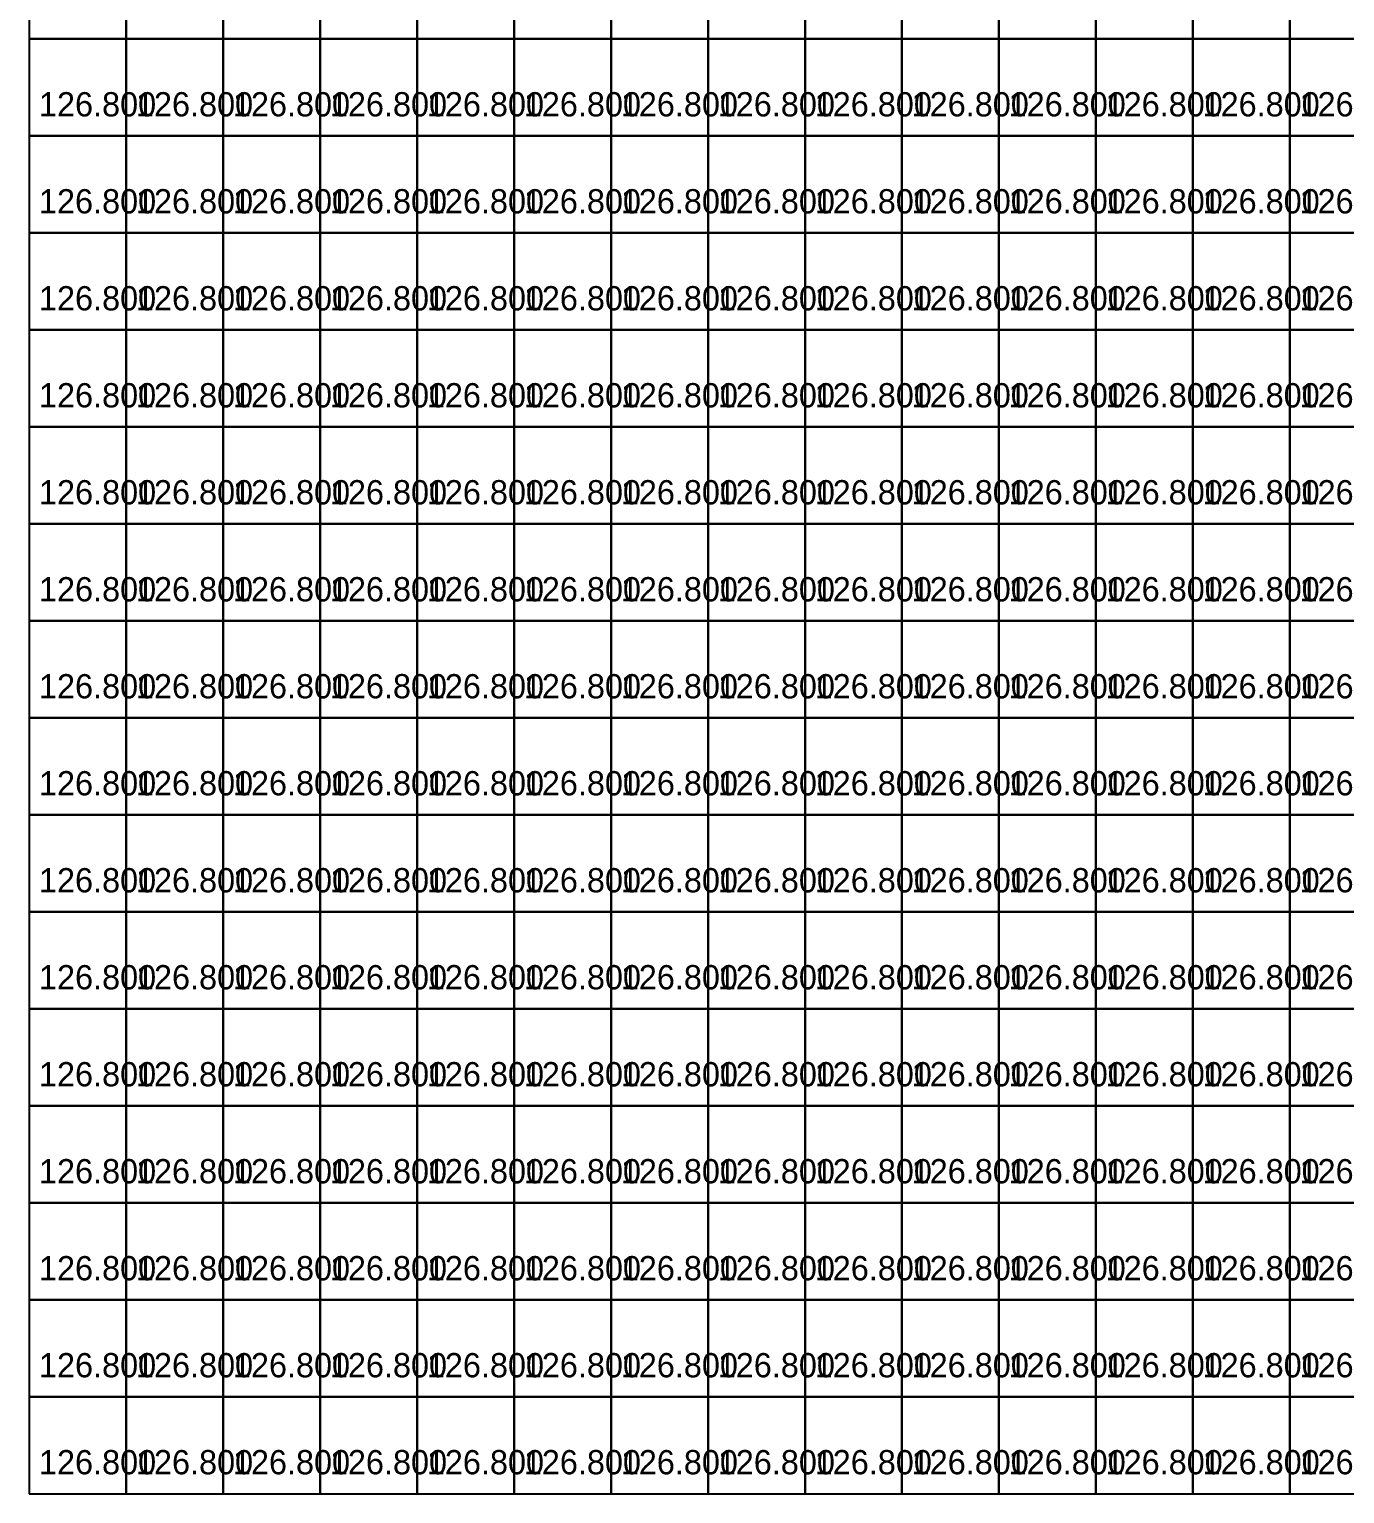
# Model space of a CAD drawing. Header units: metres. Extents: x 287857 to 287978, y 62957 to 63018.
# Drawn here: x 287856.92 to 287870.49, y 62956.83 to 62971.93 of the extents above; entities that cross this region are included whole.
import ezdxf

# ---------------------------------------------------------------- set-up
doc = ezdxf.new("R2010")
doc.units = ezdxf.units.M
doc.layers.add('ARCH-INTERP', color=7, linetype='Continuous', true_color=0x64748b)
doc.layers.add('ARCH-LEVEL-TXT', color=7, linetype='Continuous', true_color=0xa78bfa)

msp = doc.modelspace()

# ---------------------------------------------------------------- linework, layer by layer
at = {"layer": 'ARCH-INTERP'}
for points in [[(287856.925, 62971.831, 126.8), (287857.925, 62971.831, 126.8), (287857.925, 62972.831, 126.8), (287856.925, 62972.831, 126.8), (287856.925, 62971.831, 126.8)], [(287857.925, 62971.831, 126.8), (287858.925, 62971.831, 126.8), (287858.925, 62972.831, 126.8), (287857.925, 62972.831, 126.8), (287857.925, 62971.831, 126.8)], [(287858.925, 62971.831, 126.8), (287859.925, 62971.831, 126.8), (287859.925, 62972.831, 126.8), (287858.925, 62972.831, 126.8), (287858.925, 62971.831, 126.8)], [(287859.925, 62971.831, 126.8), (287860.925, 62971.831, 126.8), (287860.925, 62972.831, 126.8), (287859.925, 62972.831, 126.8), (287859.925, 62971.831, 126.8)], [(287860.925, 62971.831, 126.8), (287861.925, 62971.831, 126.8), (287861.925, 62972.831, 126.8), (287860.925, 62972.831, 126.8), (287860.925, 62971.831, 126.8)], [(287861.925, 62971.831, 126.8), (287862.925, 62971.831, 126.8), (287862.925, 62972.831, 126.8), (287861.925, 62972.831, 126.8), (287861.925, 62971.831, 126.8)], [(287862.925, 62971.831, 126.8), (287863.925, 62971.831, 126.8), (287863.925, 62972.831, 126.8), (287862.925, 62972.831, 126.8), (287862.925, 62971.831, 126.8)], [(287863.925, 62971.831, 126.8), (287864.925, 62971.831, 126.8), (287864.925, 62972.831, 126.8), (287863.925, 62972.831, 126.8), (287863.925, 62971.831, 126.8)], [(287864.925, 62971.831, 126.8), (287865.925, 62971.831, 126.8), (287865.925, 62972.831, 126.8), (287864.925, 62972.831, 126.8), (287864.925, 62971.831, 126.8)], [(287865.925, 62971.831, 126.8), (287866.925, 62971.831, 126.8), (287866.925, 62972.831, 126.8), (287865.925, 62972.831, 126.8), (287865.925, 62971.831, 126.8)], [(287866.925, 62971.831, 126.8), (287867.925, 62971.831, 126.8), (287867.925, 62972.831, 126.8), (287866.925, 62972.831, 126.8), (287866.925, 62971.831, 126.8)], [(287867.925, 62971.831, 126.8), (287868.925, 62971.831, 126.8), (287868.925, 62972.831, 126.8), (287867.925, 62972.831, 126.8), (287867.925, 62971.831, 126.8)], [(287868.925, 62971.831, 126.8), (287869.925, 62971.831, 126.8), (287869.925, 62972.831, 126.8), (287868.925, 62972.831, 126.8), (287868.925, 62971.831, 126.8)], [(287869.925, 62971.831, 126.8), (287870.925, 62971.831, 126.8), (287870.925, 62972.831, 126.8), (287869.925, 62972.831, 126.8), (287869.925, 62971.831, 126.8)], [(287856.925, 62970.831, 126.8), (287857.925, 62970.831, 126.8), (287857.925, 62971.831, 126.8), (287856.925, 62971.831, 126.8), (287856.925, 62970.831, 126.8)], [(287857.925, 62970.831, 126.8), (287858.925, 62970.831, 126.8), (287858.925, 62971.831, 126.8), (287857.925, 62971.831, 126.8), (287857.925, 62970.831, 126.8)], [(287858.925, 62970.831, 126.8), (287859.925, 62970.831, 126.8), (287859.925, 62971.831, 126.8), (287858.925, 62971.831, 126.8), (287858.925, 62970.831, 126.8)], [(287859.925, 62970.831, 126.8), (287860.925, 62970.831, 126.8), (287860.925, 62971.831, 126.8), (287859.925, 62971.831, 126.8), (287859.925, 62970.831, 126.8)], [(287860.925, 62970.831, 126.8), (287861.925, 62970.831, 126.8), (287861.925, 62971.831, 126.8), (287860.925, 62971.831, 126.8), (287860.925, 62970.831, 126.8)], [(287861.925, 62970.831, 126.8), (287862.925, 62970.831, 126.8), (287862.925, 62971.831, 126.8), (287861.925, 62971.831, 126.8), (287861.925, 62970.831, 126.8)], [(287862.925, 62970.831, 126.8), (287863.925, 62970.831, 126.8), (287863.925, 62971.831, 126.8), (287862.925, 62971.831, 126.8), (287862.925, 62970.831, 126.8)], [(287863.925, 62970.831, 126.8), (287864.925, 62970.831, 126.8), (287864.925, 62971.831, 126.8), (287863.925, 62971.831, 126.8), (287863.925, 62970.831, 126.8)], [(287864.925, 62970.831, 126.8), (287865.925, 62970.831, 126.8), (287865.925, 62971.831, 126.8), (287864.925, 62971.831, 126.8), (287864.925, 62970.831, 126.8)], [(287865.925, 62970.831, 126.8), (287866.925, 62970.831, 126.8), (287866.925, 62971.831, 126.8), (287865.925, 62971.831, 126.8), (287865.925, 62970.831, 126.8)], [(287866.925, 62970.831, 126.8), (287867.925, 62970.831, 126.8), (287867.925, 62971.831, 126.8), (287866.925, 62971.831, 126.8), (287866.925, 62970.831, 126.8)], [(287867.925, 62970.831, 126.8), (287868.925, 62970.831, 126.8), (287868.925, 62971.831, 126.8), (287867.925, 62971.831, 126.8), (287867.925, 62970.831, 126.8)], [(287868.925, 62970.831, 126.8), (287869.925, 62970.831, 126.8), (287869.925, 62971.831, 126.8), (287868.925, 62971.831, 126.8), (287868.925, 62970.831, 126.8)], [(287869.925, 62970.831, 126.8), (287870.925, 62970.831, 126.8), (287870.925, 62971.831, 126.8), (287869.925, 62971.831, 126.8), (287869.925, 62970.831, 126.8)], [(287856.925, 62969.831, 126.8), (287857.925, 62969.831, 126.8), (287857.925, 62970.831, 126.8), (287856.925, 62970.831, 126.8), (287856.925, 62969.831, 126.8)], [(287857.925, 62969.831, 126.8), (287858.925, 62969.831, 126.8), (287858.925, 62970.831, 126.8), (287857.925, 62970.831, 126.8), (287857.925, 62969.831, 126.8)], [(287858.925, 62969.831, 126.8), (287859.925, 62969.831, 126.8), (287859.925, 62970.831, 126.8), (287858.925, 62970.831, 126.8), (287858.925, 62969.831, 126.8)], [(287859.925, 62969.831, 126.8), (287860.925, 62969.831, 126.8), (287860.925, 62970.831, 126.8), (287859.925, 62970.831, 126.8), (287859.925, 62969.831, 126.8)], [(287860.925, 62969.831, 126.8), (287861.925, 62969.831, 126.8), (287861.925, 62970.831, 126.8), (287860.925, 62970.831, 126.8), (287860.925, 62969.831, 126.8)], [(287861.925, 62969.831, 126.8), (287862.925, 62969.831, 126.8), (287862.925, 62970.831, 126.8), (287861.925, 62970.831, 126.8), (287861.925, 62969.831, 126.8)], [(287862.925, 62969.831, 126.8), (287863.925, 62969.831, 126.8), (287863.925, 62970.831, 126.8), (287862.925, 62970.831, 126.8), (287862.925, 62969.831, 126.8)], [(287863.925, 62969.831, 126.8), (287864.925, 62969.831, 126.8), (287864.925, 62970.831, 126.8), (287863.925, 62970.831, 126.8), (287863.925, 62969.831, 126.8)], [(287864.925, 62969.831, 126.8), (287865.925, 62969.831, 126.8), (287865.925, 62970.831, 126.8), (287864.925, 62970.831, 126.8), (287864.925, 62969.831, 126.8)], [(287865.925, 62969.831, 126.8), (287866.925, 62969.831, 126.8), (287866.925, 62970.831, 126.8), (287865.925, 62970.831, 126.8), (287865.925, 62969.831, 126.8)], [(287866.925, 62969.831, 126.8), (287867.925, 62969.831, 126.8), (287867.925, 62970.831, 126.8), (287866.925, 62970.831, 126.8), (287866.925, 62969.831, 126.8)], [(287867.925, 62969.831, 126.8), (287868.925, 62969.831, 126.8), (287868.925, 62970.831, 126.8), (287867.925, 62970.831, 126.8), (287867.925, 62969.831, 126.8)], [(287868.925, 62969.831, 126.8), (287869.925, 62969.831, 126.8), (287869.925, 62970.831, 126.8), (287868.925, 62970.831, 126.8), (287868.925, 62969.831, 126.8)], [(287869.925, 62969.831, 126.8), (287870.925, 62969.831, 126.8), (287870.925, 62970.831, 126.8), (287869.925, 62970.831, 126.8), (287869.925, 62969.831, 126.8)], [(287856.925, 62968.831, 126.8), (287857.925, 62968.831, 126.8), (287857.925, 62969.831, 126.8), (287856.925, 62969.831, 126.8), (287856.925, 62968.831, 126.8)], [(287857.925, 62968.831, 126.8), (287858.925, 62968.831, 126.8), (287858.925, 62969.831, 126.8), (287857.925, 62969.831, 126.8), (287857.925, 62968.831, 126.8)], [(287858.925, 62968.831, 126.8), (287859.925, 62968.831, 126.8), (287859.925, 62969.831, 126.8), (287858.925, 62969.831, 126.8), (287858.925, 62968.831, 126.8)], [(287859.925, 62968.831, 126.8), (287860.925, 62968.831, 126.8), (287860.925, 62969.831, 126.8), (287859.925, 62969.831, 126.8), (287859.925, 62968.831, 126.8)], [(287860.925, 62968.831, 126.8), (287861.925, 62968.831, 126.8), (287861.925, 62969.831, 126.8), (287860.925, 62969.831, 126.8), (287860.925, 62968.831, 126.8)], [(287861.925, 62968.831, 126.8), (287862.925, 62968.831, 126.8), (287862.925, 62969.831, 126.8), (287861.925, 62969.831, 126.8), (287861.925, 62968.831, 126.8)], [(287862.925, 62968.831, 126.8), (287863.925, 62968.831, 126.8), (287863.925, 62969.831, 126.8), (287862.925, 62969.831, 126.8), (287862.925, 62968.831, 126.8)], [(287863.925, 62968.831, 126.8), (287864.925, 62968.831, 126.8), (287864.925, 62969.831, 126.8), (287863.925, 62969.831, 126.8), (287863.925, 62968.831, 126.8)], [(287864.925, 62968.831, 126.8), (287865.925, 62968.831, 126.8), (287865.925, 62969.831, 126.8), (287864.925, 62969.831, 126.8), (287864.925, 62968.831, 126.8)], [(287865.925, 62968.831, 126.8), (287866.925, 62968.831, 126.8), (287866.925, 62969.831, 126.8), (287865.925, 62969.831, 126.8), (287865.925, 62968.831, 126.8)], [(287866.925, 62968.831, 126.8), (287867.925, 62968.831, 126.8), (287867.925, 62969.831, 126.8), (287866.925, 62969.831, 126.8), (287866.925, 62968.831, 126.8)], [(287867.925, 62968.831, 126.8), (287868.925, 62968.831, 126.8), (287868.925, 62969.831, 126.8), (287867.925, 62969.831, 126.8), (287867.925, 62968.831, 126.8)], [(287868.925, 62968.831, 126.8), (287869.925, 62968.831, 126.8), (287869.925, 62969.831, 126.8), (287868.925, 62969.831, 126.8), (287868.925, 62968.831, 126.8)], [(287869.925, 62968.831, 126.8), (287870.925, 62968.831, 126.8), (287870.925, 62969.831, 126.8), (287869.925, 62969.831, 126.8), (287869.925, 62968.831, 126.8)], [(287856.925, 62967.831, 126.8), (287857.925, 62967.831, 126.8), (287857.925, 62968.831, 126.8), (287856.925, 62968.831, 126.8), (287856.925, 62967.831, 126.8)], [(287857.925, 62967.831, 126.8), (287858.925, 62967.831, 126.8), (287858.925, 62968.831, 126.8), (287857.925, 62968.831, 126.8), (287857.925, 62967.831, 126.8)], [(287858.925, 62967.831, 126.8), (287859.925, 62967.831, 126.8), (287859.925, 62968.831, 126.8), (287858.925, 62968.831, 126.8), (287858.925, 62967.831, 126.8)], [(287859.925, 62967.831, 126.8), (287860.925, 62967.831, 126.8), (287860.925, 62968.831, 126.8), (287859.925, 62968.831, 126.8), (287859.925, 62967.831, 126.8)], [(287860.925, 62967.831, 126.8), (287861.925, 62967.831, 126.8), (287861.925, 62968.831, 126.8), (287860.925, 62968.831, 126.8), (287860.925, 62967.831, 126.8)], [(287861.925, 62967.831, 126.8), (287862.925, 62967.831, 126.8), (287862.925, 62968.831, 126.8), (287861.925, 62968.831, 126.8), (287861.925, 62967.831, 126.8)], [(287862.925, 62967.831, 126.8), (287863.925, 62967.831, 126.8), (287863.925, 62968.831, 126.8), (287862.925, 62968.831, 126.8), (287862.925, 62967.831, 126.8)], [(287863.925, 62967.831, 126.8), (287864.925, 62967.831, 126.8), (287864.925, 62968.831, 126.8), (287863.925, 62968.831, 126.8), (287863.925, 62967.831, 126.8)], [(287864.925, 62967.831, 126.8), (287865.925, 62967.831, 126.8), (287865.925, 62968.831, 126.8), (287864.925, 62968.831, 126.8), (287864.925, 62967.831, 126.8)], [(287865.925, 62967.831, 126.8), (287866.925, 62967.831, 126.8), (287866.925, 62968.831, 126.8), (287865.925, 62968.831, 126.8), (287865.925, 62967.831, 126.8)], [(287866.925, 62967.831, 126.8), (287867.925, 62967.831, 126.8), (287867.925, 62968.831, 126.8), (287866.925, 62968.831, 126.8), (287866.925, 62967.831, 126.8)], [(287867.925, 62967.831, 126.8), (287868.925, 62967.831, 126.8), (287868.925, 62968.831, 126.8), (287867.925, 62968.831, 126.8), (287867.925, 62967.831, 126.8)], [(287868.925, 62967.831, 126.8), (287869.925, 62967.831, 126.8), (287869.925, 62968.831, 126.8), (287868.925, 62968.831, 126.8), (287868.925, 62967.831, 126.8)], [(287869.925, 62967.831, 126.8), (287870.925, 62967.831, 126.8), (287870.925, 62968.831, 126.8), (287869.925, 62968.831, 126.8), (287869.925, 62967.831, 126.8)], [(287856.925, 62966.831, 126.8), (287857.925, 62966.831, 126.8), (287857.925, 62967.831, 126.8), (287856.925, 62967.831, 126.8), (287856.925, 62966.831, 126.8)], [(287857.925, 62966.831, 126.8), (287858.925, 62966.831, 126.8), (287858.925, 62967.831, 126.8), (287857.925, 62967.831, 126.8), (287857.925, 62966.831, 126.8)], [(287858.925, 62966.831, 126.8), (287859.925, 62966.831, 126.8), (287859.925, 62967.831, 126.8), (287858.925, 62967.831, 126.8), (287858.925, 62966.831, 126.8)], [(287859.925, 62966.831, 126.8), (287860.925, 62966.831, 126.8), (287860.925, 62967.831, 126.8), (287859.925, 62967.831, 126.8), (287859.925, 62966.831, 126.8)], [(287860.925, 62966.831, 126.8), (287861.925, 62966.831, 126.8), (287861.925, 62967.831, 126.8), (287860.925, 62967.831, 126.8), (287860.925, 62966.831, 126.8)], [(287861.925, 62966.831, 126.8), (287862.925, 62966.831, 126.8), (287862.925, 62967.831, 126.8), (287861.925, 62967.831, 126.8), (287861.925, 62966.831, 126.8)], [(287862.925, 62966.831, 126.8), (287863.925, 62966.831, 126.8), (287863.925, 62967.831, 126.8), (287862.925, 62967.831, 126.8), (287862.925, 62966.831, 126.8)], [(287863.925, 62966.831, 126.8), (287864.925, 62966.831, 126.8), (287864.925, 62967.831, 126.8), (287863.925, 62967.831, 126.8), (287863.925, 62966.831, 126.8)], [(287864.925, 62966.831, 126.8), (287865.925, 62966.831, 126.8), (287865.925, 62967.831, 126.8), (287864.925, 62967.831, 126.8), (287864.925, 62966.831, 126.8)], [(287865.925, 62966.831, 126.8), (287866.925, 62966.831, 126.8), (287866.925, 62967.831, 126.8), (287865.925, 62967.831, 126.8), (287865.925, 62966.831, 126.8)], [(287866.925, 62966.831, 126.8), (287867.925, 62966.831, 126.8), (287867.925, 62967.831, 126.8), (287866.925, 62967.831, 126.8), (287866.925, 62966.831, 126.8)], [(287867.925, 62966.831, 126.8), (287868.925, 62966.831, 126.8), (287868.925, 62967.831, 126.8), (287867.925, 62967.831, 126.8), (287867.925, 62966.831, 126.8)], [(287868.925, 62966.831, 126.8), (287869.925, 62966.831, 126.8), (287869.925, 62967.831, 126.8), (287868.925, 62967.831, 126.8), (287868.925, 62966.831, 126.8)], [(287869.925, 62966.831, 126.8), (287870.925, 62966.831, 126.8), (287870.925, 62967.831, 126.8), (287869.925, 62967.831, 126.8), (287869.925, 62966.831, 126.8)], [(287856.925, 62965.831, 126.8), (287857.925, 62965.831, 126.8), (287857.925, 62966.831, 126.8), (287856.925, 62966.831, 126.8), (287856.925, 62965.831, 126.8)], [(287857.925, 62965.831, 126.8), (287858.925, 62965.831, 126.8), (287858.925, 62966.831, 126.8), (287857.925, 62966.831, 126.8), (287857.925, 62965.831, 126.8)], [(287858.925, 62965.831, 126.8), (287859.925, 62965.831, 126.8), (287859.925, 62966.831, 126.8), (287858.925, 62966.831, 126.8), (287858.925, 62965.831, 126.8)], [(287859.925, 62965.831, 126.8), (287860.925, 62965.831, 126.8), (287860.925, 62966.831, 126.8), (287859.925, 62966.831, 126.8), (287859.925, 62965.831, 126.8)], [(287860.925, 62965.831, 126.8), (287861.925, 62965.831, 126.8), (287861.925, 62966.831, 126.8), (287860.925, 62966.831, 126.8), (287860.925, 62965.831, 126.8)], [(287861.925, 62965.831, 126.8), (287862.925, 62965.831, 126.8), (287862.925, 62966.831, 126.8), (287861.925, 62966.831, 126.8), (287861.925, 62965.831, 126.8)], [(287862.925, 62965.831, 126.8), (287863.925, 62965.831, 126.8), (287863.925, 62966.831, 126.8), (287862.925, 62966.831, 126.8), (287862.925, 62965.831, 126.8)], [(287863.925, 62965.831, 126.8), (287864.925, 62965.831, 126.8), (287864.925, 62966.831, 126.8), (287863.925, 62966.831, 126.8), (287863.925, 62965.831, 126.8)], [(287864.925, 62965.831, 126.8), (287865.925, 62965.831, 126.8), (287865.925, 62966.831, 126.8), (287864.925, 62966.831, 126.8), (287864.925, 62965.831, 126.8)], [(287865.925, 62965.831, 126.8), (287866.925, 62965.831, 126.8), (287866.925, 62966.831, 126.8), (287865.925, 62966.831, 126.8), (287865.925, 62965.831, 126.8)], [(287866.925, 62965.831, 126.8), (287867.925, 62965.831, 126.8), (287867.925, 62966.831, 126.8), (287866.925, 62966.831, 126.8), (287866.925, 62965.831, 126.8)], [(287867.925, 62965.831, 126.8), (287868.925, 62965.831, 126.8), (287868.925, 62966.831, 126.8), (287867.925, 62966.831, 126.8), (287867.925, 62965.831, 126.8)], [(287868.925, 62965.831, 126.8), (287869.925, 62965.831, 126.8), (287869.925, 62966.831, 126.8), (287868.925, 62966.831, 126.8), (287868.925, 62965.831, 126.8)], [(287869.925, 62965.831, 126.8), (287870.925, 62965.831, 126.8), (287870.925, 62966.831, 126.8), (287869.925, 62966.831, 126.8), (287869.925, 62965.831, 126.8)], [(287856.925, 62964.831, 126.8), (287857.925, 62964.831, 126.8), (287857.925, 62965.831, 126.8), (287856.925, 62965.831, 126.8), (287856.925, 62964.831, 126.8)], [(287857.925, 62964.831, 126.8), (287858.925, 62964.831, 126.8), (287858.925, 62965.831, 126.8), (287857.925, 62965.831, 126.8), (287857.925, 62964.831, 126.8)], [(287858.925, 62964.831, 126.8), (287859.925, 62964.831, 126.8), (287859.925, 62965.831, 126.8), (287858.925, 62965.831, 126.8), (287858.925, 62964.831, 126.8)], [(287859.925, 62964.831, 126.8), (287860.925, 62964.831, 126.8), (287860.925, 62965.831, 126.8), (287859.925, 62965.831, 126.8), (287859.925, 62964.831, 126.8)], [(287860.925, 62964.831, 126.8), (287861.925, 62964.831, 126.8), (287861.925, 62965.831, 126.8), (287860.925, 62965.831, 126.8), (287860.925, 62964.831, 126.8)], [(287861.925, 62964.831, 126.8), (287862.925, 62964.831, 126.8), (287862.925, 62965.831, 126.8), (287861.925, 62965.831, 126.8), (287861.925, 62964.831, 126.8)], [(287862.925, 62964.831, 126.8), (287863.925, 62964.831, 126.8), (287863.925, 62965.831, 126.8), (287862.925, 62965.831, 126.8), (287862.925, 62964.831, 126.8)], [(287863.925, 62964.831, 126.8), (287864.925, 62964.831, 126.8), (287864.925, 62965.831, 126.8), (287863.925, 62965.831, 126.8), (287863.925, 62964.831, 126.8)], [(287864.925, 62964.831, 126.8), (287865.925, 62964.831, 126.8), (287865.925, 62965.831, 126.8), (287864.925, 62965.831, 126.8), (287864.925, 62964.831, 126.8)], [(287865.925, 62964.831, 126.8), (287866.925, 62964.831, 126.8), (287866.925, 62965.831, 126.8), (287865.925, 62965.831, 126.8), (287865.925, 62964.831, 126.8)], [(287866.925, 62964.831, 126.8), (287867.925, 62964.831, 126.8), (287867.925, 62965.831, 126.8), (287866.925, 62965.831, 126.8), (287866.925, 62964.831, 126.8)], [(287867.925, 62964.831, 126.8), (287868.925, 62964.831, 126.8), (287868.925, 62965.831, 126.8), (287867.925, 62965.831, 126.8), (287867.925, 62964.831, 126.8)], [(287868.925, 62964.831, 126.8), (287869.925, 62964.831, 126.8), (287869.925, 62965.831, 126.8), (287868.925, 62965.831, 126.8), (287868.925, 62964.831, 126.8)], [(287869.925, 62964.831, 126.8), (287870.925, 62964.831, 126.8), (287870.925, 62965.831, 126.8), (287869.925, 62965.831, 126.8), (287869.925, 62964.831, 126.8)], [(287856.925, 62963.831, 126.8), (287857.925, 62963.831, 126.8), (287857.925, 62964.831, 126.8), (287856.925, 62964.831, 126.8), (287856.925, 62963.831, 126.8)], [(287857.925, 62963.831, 126.8), (287858.925, 62963.831, 126.8), (287858.925, 62964.831, 126.8), (287857.925, 62964.831, 126.8), (287857.925, 62963.831, 126.8)], [(287858.925, 62963.831, 126.8), (287859.925, 62963.831, 126.8), (287859.925, 62964.831, 126.8), (287858.925, 62964.831, 126.8), (287858.925, 62963.831, 126.8)], [(287859.925, 62963.831, 126.8), (287860.925, 62963.831, 126.8), (287860.925, 62964.831, 126.8), (287859.925, 62964.831, 126.8), (287859.925, 62963.831, 126.8)], [(287860.925, 62963.831, 126.8), (287861.925, 62963.831, 126.8), (287861.925, 62964.831, 126.8), (287860.925, 62964.831, 126.8), (287860.925, 62963.831, 126.8)], [(287861.925, 62963.831, 126.8), (287862.925, 62963.831, 126.8), (287862.925, 62964.831, 126.8), (287861.925, 62964.831, 126.8), (287861.925, 62963.831, 126.8)], [(287862.925, 62963.831, 126.8), (287863.925, 62963.831, 126.8), (287863.925, 62964.831, 126.8), (287862.925, 62964.831, 126.8), (287862.925, 62963.831, 126.8)], [(287863.925, 62963.831, 126.8), (287864.925, 62963.831, 126.8), (287864.925, 62964.831, 126.8), (287863.925, 62964.831, 126.8), (287863.925, 62963.831, 126.8)], [(287864.925, 62963.831, 126.8), (287865.925, 62963.831, 126.8), (287865.925, 62964.831, 126.8), (287864.925, 62964.831, 126.8), (287864.925, 62963.831, 126.8)], [(287865.925, 62963.831, 126.8), (287866.925, 62963.831, 126.8), (287866.925, 62964.831, 126.8), (287865.925, 62964.831, 126.8), (287865.925, 62963.831, 126.8)], [(287866.925, 62963.831, 126.8), (287867.925, 62963.831, 126.8), (287867.925, 62964.831, 126.8), (287866.925, 62964.831, 126.8), (287866.925, 62963.831, 126.8)], [(287867.925, 62963.831, 126.8), (287868.925, 62963.831, 126.8), (287868.925, 62964.831, 126.8), (287867.925, 62964.831, 126.8), (287867.925, 62963.831, 126.8)], [(287868.925, 62963.831, 126.8), (287869.925, 62963.831, 126.8), (287869.925, 62964.831, 126.8), (287868.925, 62964.831, 126.8), (287868.925, 62963.831, 126.8)], [(287869.925, 62963.831, 126.8), (287870.925, 62963.831, 126.8), (287870.925, 62964.831, 126.8), (287869.925, 62964.831, 126.8), (287869.925, 62963.831, 126.8)], [(287856.925, 62962.831, 126.8), (287857.925, 62962.831, 126.8), (287857.925, 62963.831, 126.8), (287856.925, 62963.831, 126.8), (287856.925, 62962.831, 126.8)], [(287857.925, 62962.831, 126.8), (287858.925, 62962.831, 126.8), (287858.925, 62963.831, 126.8), (287857.925, 62963.831, 126.8), (287857.925, 62962.831, 126.8)], [(287858.925, 62962.831, 126.8), (287859.925, 62962.831, 126.8), (287859.925, 62963.831, 126.8), (287858.925, 62963.831, 126.8), (287858.925, 62962.831, 126.8)], [(287859.925, 62962.831, 126.8), (287860.925, 62962.831, 126.8), (287860.925, 62963.831, 126.8), (287859.925, 62963.831, 126.8), (287859.925, 62962.831, 126.8)], [(287860.925, 62962.831, 126.8), (287861.925, 62962.831, 126.8), (287861.925, 62963.831, 126.8), (287860.925, 62963.831, 126.8), (287860.925, 62962.831, 126.8)], [(287861.925, 62962.831, 126.8), (287862.925, 62962.831, 126.8), (287862.925, 62963.831, 126.8), (287861.925, 62963.831, 126.8), (287861.925, 62962.831, 126.8)], [(287862.925, 62962.831, 126.8), (287863.925, 62962.831, 126.8), (287863.925, 62963.831, 126.8), (287862.925, 62963.831, 126.8), (287862.925, 62962.831, 126.8)], [(287863.925, 62962.831, 126.8), (287864.925, 62962.831, 126.8), (287864.925, 62963.831, 126.8), (287863.925, 62963.831, 126.8), (287863.925, 62962.831, 126.8)], [(287864.925, 62962.831, 126.8), (287865.925, 62962.831, 126.8), (287865.925, 62963.831, 126.8), (287864.925, 62963.831, 126.8), (287864.925, 62962.831, 126.8)], [(287865.925, 62962.831, 126.8), (287866.925, 62962.831, 126.8), (287866.925, 62963.831, 126.8), (287865.925, 62963.831, 126.8), (287865.925, 62962.831, 126.8)], [(287866.925, 62962.831, 126.8), (287867.925, 62962.831, 126.8), (287867.925, 62963.831, 126.8), (287866.925, 62963.831, 126.8), (287866.925, 62962.831, 126.8)], [(287867.925, 62962.831, 126.8), (287868.925, 62962.831, 126.8), (287868.925, 62963.831, 126.8), (287867.925, 62963.831, 126.8), (287867.925, 62962.831, 126.8)], [(287868.925, 62962.831, 126.8), (287869.925, 62962.831, 126.8), (287869.925, 62963.831, 126.8), (287868.925, 62963.831, 126.8), (287868.925, 62962.831, 126.8)], [(287869.925, 62962.831, 126.8), (287870.925, 62962.831, 126.8), (287870.925, 62963.831, 126.8), (287869.925, 62963.831, 126.8), (287869.925, 62962.831, 126.8)], [(287856.925, 62961.831, 126.8), (287857.925, 62961.831, 126.8), (287857.925, 62962.831, 126.8), (287856.925, 62962.831, 126.8), (287856.925, 62961.831, 126.8)], [(287857.925, 62961.831, 126.8), (287858.925, 62961.831, 126.8), (287858.925, 62962.831, 126.8), (287857.925, 62962.831, 126.8), (287857.925, 62961.831, 126.8)], [(287858.925, 62961.831, 126.8), (287859.925, 62961.831, 126.8), (287859.925, 62962.831, 126.8), (287858.925, 62962.831, 126.8), (287858.925, 62961.831, 126.8)], [(287859.925, 62961.831, 126.8), (287860.925, 62961.831, 126.8), (287860.925, 62962.831, 126.8), (287859.925, 62962.831, 126.8), (287859.925, 62961.831, 126.8)], [(287860.925, 62961.831, 126.8), (287861.925, 62961.831, 126.8), (287861.925, 62962.831, 126.8), (287860.925, 62962.831, 126.8), (287860.925, 62961.831, 126.8)], [(287861.925, 62961.831, 126.8), (287862.925, 62961.831, 126.8), (287862.925, 62962.831, 126.8), (287861.925, 62962.831, 126.8), (287861.925, 62961.831, 126.8)], [(287862.925, 62961.831, 126.8), (287863.925, 62961.831, 126.8), (287863.925, 62962.831, 126.8), (287862.925, 62962.831, 126.8), (287862.925, 62961.831, 126.8)], [(287863.925, 62961.831, 126.8), (287864.925, 62961.831, 126.8), (287864.925, 62962.831, 126.8), (287863.925, 62962.831, 126.8), (287863.925, 62961.831, 126.8)], [(287864.925, 62961.831, 126.8), (287865.925, 62961.831, 126.8), (287865.925, 62962.831, 126.8), (287864.925, 62962.831, 126.8), (287864.925, 62961.831, 126.8)], [(287865.925, 62961.831, 126.8), (287866.925, 62961.831, 126.8), (287866.925, 62962.831, 126.8), (287865.925, 62962.831, 126.8), (287865.925, 62961.831, 126.8)], [(287866.925, 62961.831, 126.8), (287867.925, 62961.831, 126.8), (287867.925, 62962.831, 126.8), (287866.925, 62962.831, 126.8), (287866.925, 62961.831, 126.8)], [(287867.925, 62961.831, 126.8), (287868.925, 62961.831, 126.8), (287868.925, 62962.831, 126.8), (287867.925, 62962.831, 126.8), (287867.925, 62961.831, 126.8)], [(287868.925, 62961.831, 126.8), (287869.925, 62961.831, 126.8), (287869.925, 62962.831, 126.8), (287868.925, 62962.831, 126.8), (287868.925, 62961.831, 126.8)], [(287869.925, 62961.831, 126.8), (287870.925, 62961.831, 126.8), (287870.925, 62962.831, 126.8), (287869.925, 62962.831, 126.8), (287869.925, 62961.831, 126.8)], [(287856.925, 62960.831, 126.8), (287857.925, 62960.831, 126.8), (287857.925, 62961.831, 126.8), (287856.925, 62961.831, 126.8), (287856.925, 62960.831, 126.8)], [(287857.925, 62960.831, 126.8), (287858.925, 62960.831, 126.8), (287858.925, 62961.831, 126.8), (287857.925, 62961.831, 126.8), (287857.925, 62960.831, 126.8)], [(287858.925, 62960.831, 126.8), (287859.925, 62960.831, 126.8), (287859.925, 62961.831, 126.8), (287858.925, 62961.831, 126.8), (287858.925, 62960.831, 126.8)], [(287859.925, 62960.831, 126.8), (287860.925, 62960.831, 126.8), (287860.925, 62961.831, 126.8), (287859.925, 62961.831, 126.8), (287859.925, 62960.831, 126.8)], [(287860.925, 62960.831, 126.8), (287861.925, 62960.831, 126.8), (287861.925, 62961.831, 126.8), (287860.925, 62961.831, 126.8), (287860.925, 62960.831, 126.8)], [(287861.925, 62960.831, 126.8), (287862.925, 62960.831, 126.8), (287862.925, 62961.831, 126.8), (287861.925, 62961.831, 126.8), (287861.925, 62960.831, 126.8)], [(287862.925, 62960.831, 126.8), (287863.925, 62960.831, 126.8), (287863.925, 62961.831, 126.8), (287862.925, 62961.831, 126.8), (287862.925, 62960.831, 126.8)], [(287863.925, 62960.831, 126.8), (287864.925, 62960.831, 126.8), (287864.925, 62961.831, 126.8), (287863.925, 62961.831, 126.8), (287863.925, 62960.831, 126.8)], [(287864.925, 62960.831, 126.8), (287865.925, 62960.831, 126.8), (287865.925, 62961.831, 126.8), (287864.925, 62961.831, 126.8), (287864.925, 62960.831, 126.8)], [(287865.925, 62960.831, 126.8), (287866.925, 62960.831, 126.8), (287866.925, 62961.831, 126.8), (287865.925, 62961.831, 126.8), (287865.925, 62960.831, 126.8)], [(287866.925, 62960.831, 126.8), (287867.925, 62960.831, 126.8), (287867.925, 62961.831, 126.8), (287866.925, 62961.831, 126.8), (287866.925, 62960.831, 126.8)], [(287867.925, 62960.831, 126.8), (287868.925, 62960.831, 126.8), (287868.925, 62961.831, 126.8), (287867.925, 62961.831, 126.8), (287867.925, 62960.831, 126.8)], [(287868.925, 62960.831, 126.8), (287869.925, 62960.831, 126.8), (287869.925, 62961.831, 126.8), (287868.925, 62961.831, 126.8), (287868.925, 62960.831, 126.8)], [(287869.925, 62960.831, 126.8), (287870.925, 62960.831, 126.8), (287870.925, 62961.831, 126.8), (287869.925, 62961.831, 126.8), (287869.925, 62960.831, 126.8)], [(287856.925, 62959.831, 126.8), (287857.925, 62959.831, 126.8), (287857.925, 62960.831, 126.8), (287856.925, 62960.831, 126.8), (287856.925, 62959.831, 126.8)], [(287857.925, 62959.831, 126.8), (287858.925, 62959.831, 126.8), (287858.925, 62960.831, 126.8), (287857.925, 62960.831, 126.8), (287857.925, 62959.831, 126.8)], [(287858.925, 62959.831, 126.8), (287859.925, 62959.831, 126.8), (287859.925, 62960.831, 126.8), (287858.925, 62960.831, 126.8), (287858.925, 62959.831, 126.8)], [(287859.925, 62959.831, 126.8), (287860.925, 62959.831, 126.8), (287860.925, 62960.831, 126.8), (287859.925, 62960.831, 126.8), (287859.925, 62959.831, 126.8)], [(287860.925, 62959.831, 126.8), (287861.925, 62959.831, 126.8), (287861.925, 62960.831, 126.8), (287860.925, 62960.831, 126.8), (287860.925, 62959.831, 126.8)], [(287861.925, 62959.831, 126.8), (287862.925, 62959.831, 126.8), (287862.925, 62960.831, 126.8), (287861.925, 62960.831, 126.8), (287861.925, 62959.831, 126.8)], [(287862.925, 62959.831, 126.8), (287863.925, 62959.831, 126.8), (287863.925, 62960.831, 126.8), (287862.925, 62960.831, 126.8), (287862.925, 62959.831, 126.8)], [(287863.925, 62959.831, 126.8), (287864.925, 62959.831, 126.8), (287864.925, 62960.831, 126.8), (287863.925, 62960.831, 126.8), (287863.925, 62959.831, 126.8)], [(287864.925, 62959.831, 126.8), (287865.925, 62959.831, 126.8), (287865.925, 62960.831, 126.8), (287864.925, 62960.831, 126.8), (287864.925, 62959.831, 126.8)], [(287865.925, 62959.831, 126.8), (287866.925, 62959.831, 126.8), (287866.925, 62960.831, 126.8), (287865.925, 62960.831, 126.8), (287865.925, 62959.831, 126.8)], [(287866.925, 62959.831, 126.8), (287867.925, 62959.831, 126.8), (287867.925, 62960.831, 126.8), (287866.925, 62960.831, 126.8), (287866.925, 62959.831, 126.8)], [(287867.925, 62959.831, 126.8), (287868.925, 62959.831, 126.8), (287868.925, 62960.831, 126.8), (287867.925, 62960.831, 126.8), (287867.925, 62959.831, 126.8)], [(287868.925, 62959.831, 126.8), (287869.925, 62959.831, 126.8), (287869.925, 62960.831, 126.8), (287868.925, 62960.831, 126.8), (287868.925, 62959.831, 126.8)], [(287869.925, 62959.831, 126.8), (287870.925, 62959.831, 126.8), (287870.925, 62960.831, 126.8), (287869.925, 62960.831, 126.8), (287869.925, 62959.831, 126.8)], [(287856.925, 62958.831, 126.8), (287857.925, 62958.831, 126.8), (287857.925, 62959.831, 126.8), (287856.925, 62959.831, 126.8), (287856.925, 62958.831, 126.8)], [(287857.925, 62958.831, 126.8), (287858.925, 62958.831, 126.8), (287858.925, 62959.831, 126.8), (287857.925, 62959.831, 126.8), (287857.925, 62958.831, 126.8)], [(287858.925, 62958.831, 126.8), (287859.925, 62958.831, 126.8), (287859.925, 62959.831, 126.8), (287858.925, 62959.831, 126.8), (287858.925, 62958.831, 126.8)], [(287859.925, 62958.831, 126.8), (287860.925, 62958.831, 126.8), (287860.925, 62959.831, 126.8), (287859.925, 62959.831, 126.8), (287859.925, 62958.831, 126.8)], [(287860.925, 62958.831, 126.8), (287861.925, 62958.831, 126.8), (287861.925, 62959.831, 126.8), (287860.925, 62959.831, 126.8), (287860.925, 62958.831, 126.8)], [(287861.925, 62958.831, 126.8), (287862.925, 62958.831, 126.8), (287862.925, 62959.831, 126.8), (287861.925, 62959.831, 126.8), (287861.925, 62958.831, 126.8)], [(287862.925, 62958.831, 126.8), (287863.925, 62958.831, 126.8), (287863.925, 62959.831, 126.8), (287862.925, 62959.831, 126.8), (287862.925, 62958.831, 126.8)], [(287863.925, 62958.831, 126.8), (287864.925, 62958.831, 126.8), (287864.925, 62959.831, 126.8), (287863.925, 62959.831, 126.8), (287863.925, 62958.831, 126.8)], [(287864.925, 62958.831, 126.8), (287865.925, 62958.831, 126.8), (287865.925, 62959.831, 126.8), (287864.925, 62959.831, 126.8), (287864.925, 62958.831, 126.8)], [(287865.925, 62958.831, 126.8), (287866.925, 62958.831, 126.8), (287866.925, 62959.831, 126.8), (287865.925, 62959.831, 126.8), (287865.925, 62958.831, 126.8)], [(287866.925, 62958.831, 126.8), (287867.925, 62958.831, 126.8), (287867.925, 62959.831, 126.8), (287866.925, 62959.831, 126.8), (287866.925, 62958.831, 126.8)], [(287867.925, 62958.831, 126.8), (287868.925, 62958.831, 126.8), (287868.925, 62959.831, 126.8), (287867.925, 62959.831, 126.8), (287867.925, 62958.831, 126.8)], [(287868.925, 62958.831, 126.8), (287869.925, 62958.831, 126.8), (287869.925, 62959.831, 126.8), (287868.925, 62959.831, 126.8), (287868.925, 62958.831, 126.8)], [(287869.925, 62958.831, 126.8), (287870.925, 62958.831, 126.8), (287870.925, 62959.831, 126.8), (287869.925, 62959.831, 126.8), (287869.925, 62958.831, 126.8)], [(287856.925, 62957.831, 126.8), (287857.925, 62957.831, 126.8), (287857.925, 62958.831, 126.8), (287856.925, 62958.831, 126.8), (287856.925, 62957.831, 126.8)], [(287857.925, 62957.831, 126.8), (287858.925, 62957.831, 126.8), (287858.925, 62958.831, 126.8), (287857.925, 62958.831, 126.8), (287857.925, 62957.831, 126.8)], [(287858.925, 62957.831, 126.8), (287859.925, 62957.831, 126.8), (287859.925, 62958.831, 126.8), (287858.925, 62958.831, 126.8), (287858.925, 62957.831, 126.8)], [(287859.925, 62957.831, 126.8), (287860.925, 62957.831, 126.8), (287860.925, 62958.831, 126.8), (287859.925, 62958.831, 126.8), (287859.925, 62957.831, 126.8)], [(287860.925, 62957.831, 126.8), (287861.925, 62957.831, 126.8), (287861.925, 62958.831, 126.8), (287860.925, 62958.831, 126.8), (287860.925, 62957.831, 126.8)], [(287861.925, 62957.831, 126.8), (287862.925, 62957.831, 126.8), (287862.925, 62958.831, 126.8), (287861.925, 62958.831, 126.8), (287861.925, 62957.831, 126.8)], [(287862.925, 62957.831, 126.8), (287863.925, 62957.831, 126.8), (287863.925, 62958.831, 126.8), (287862.925, 62958.831, 126.8), (287862.925, 62957.831, 126.8)], [(287863.925, 62957.831, 126.8), (287864.925, 62957.831, 126.8), (287864.925, 62958.831, 126.8), (287863.925, 62958.831, 126.8), (287863.925, 62957.831, 126.8)], [(287864.925, 62957.831, 126.8), (287865.925, 62957.831, 126.8), (287865.925, 62958.831, 126.8), (287864.925, 62958.831, 126.8), (287864.925, 62957.831, 126.8)], [(287865.925, 62957.831, 126.8), (287866.925, 62957.831, 126.8), (287866.925, 62958.831, 126.8), (287865.925, 62958.831, 126.8), (287865.925, 62957.831, 126.8)], [(287866.925, 62957.831, 126.8), (287867.925, 62957.831, 126.8), (287867.925, 62958.831, 126.8), (287866.925, 62958.831, 126.8), (287866.925, 62957.831, 126.8)], [(287867.925, 62957.831, 126.8), (287868.925, 62957.831, 126.8), (287868.925, 62958.831, 126.8), (287867.925, 62958.831, 126.8), (287867.925, 62957.831, 126.8)], [(287868.925, 62957.831, 126.8), (287869.925, 62957.831, 126.8), (287869.925, 62958.831, 126.8), (287868.925, 62958.831, 126.8), (287868.925, 62957.831, 126.8)], [(287869.925, 62957.831, 126.8), (287870.925, 62957.831, 126.8), (287870.925, 62958.831, 126.8), (287869.925, 62958.831, 126.8), (287869.925, 62957.831, 126.8)], [(287856.925, 62956.831, 126.8), (287857.925, 62956.831, 126.8), (287857.925, 62957.831, 126.8), (287856.925, 62957.831, 126.8), (287856.925, 62956.831, 126.8)], [(287857.925, 62956.831, 126.8), (287858.925, 62956.831, 126.8), (287858.925, 62957.831, 126.8), (287857.925, 62957.831, 126.8), (287857.925, 62956.831, 126.8)], [(287858.925, 62956.831, 126.8), (287859.925, 62956.831, 126.8), (287859.925, 62957.831, 126.8), (287858.925, 62957.831, 126.8), (287858.925, 62956.831, 126.8)], [(287859.925, 62956.831, 126.8), (287860.925, 62956.831, 126.8), (287860.925, 62957.831, 126.8), (287859.925, 62957.831, 126.8), (287859.925, 62956.831, 126.8)], [(287860.925, 62956.831, 126.8), (287861.925, 62956.831, 126.8), (287861.925, 62957.831, 126.8), (287860.925, 62957.831, 126.8), (287860.925, 62956.831, 126.8)], [(287861.925, 62956.831, 126.8), (287862.925, 62956.831, 126.8), (287862.925, 62957.831, 126.8), (287861.925, 62957.831, 126.8), (287861.925, 62956.831, 126.8)], [(287862.925, 62956.831, 126.8), (287863.925, 62956.831, 126.8), (287863.925, 62957.831, 126.8), (287862.925, 62957.831, 126.8), (287862.925, 62956.831, 126.8)], [(287863.925, 62956.831, 126.8), (287864.925, 62956.831, 126.8), (287864.925, 62957.831, 126.8), (287863.925, 62957.831, 126.8), (287863.925, 62956.831, 126.8)], [(287864.925, 62956.831, 126.8), (287865.925, 62956.831, 126.8), (287865.925, 62957.831, 126.8), (287864.925, 62957.831, 126.8), (287864.925, 62956.831, 126.8)], [(287865.925, 62956.831, 126.8), (287866.925, 62956.831, 126.8), (287866.925, 62957.831, 126.8), (287865.925, 62957.831, 126.8), (287865.925, 62956.831, 126.8)], [(287866.925, 62956.831, 126.8), (287867.925, 62956.831, 126.8), (287867.925, 62957.831, 126.8), (287866.925, 62957.831, 126.8), (287866.925, 62956.831, 126.8)], [(287867.925, 62956.831, 126.8), (287868.925, 62956.831, 126.8), (287868.925, 62957.831, 126.8), (287867.925, 62957.831, 126.8), (287867.925, 62956.831, 126.8)], [(287868.925, 62956.831, 126.8), (287869.925, 62956.831, 126.8), (287869.925, 62957.831, 126.8), (287868.925, 62957.831, 126.8), (287868.925, 62956.831, 126.8)], [(287869.925, 62956.831, 126.8), (287870.925, 62956.831, 126.8), (287870.925, 62957.831, 126.8), (287869.925, 62957.831, 126.8), (287869.925, 62956.831, 126.8)]]:
    msp.add_polyline3d(points, dxfattribs=at)

# ---------------------------------------------------------------- texts
at = {"layer": 'ARCH-LEVEL-TXT'}
for p in [(287857.025, 62971.031, 126.8), (287858.025, 62971.031, 126.8), (287859.025, 62971.031, 126.8), (287860.025, 62971.031, 126.8), (287861.025, 62971.031, 126.8), (287862.025, 62971.031, 126.8), (287863.025, 62971.031, 126.8), (287864.025, 62971.031, 126.8), (287865.025, 62971.031, 126.8), (287866.025, 62971.031, 126.8), (287867.025, 62971.031, 126.8), (287868.025, 62971.031, 126.8), (287869.025, 62971.031, 126.8), (287870.025, 62971.031, 126.8), (287857.025, 62970.031, 126.8), (287858.025, 62970.031, 126.8), (287859.025, 62970.031, 126.8), (287860.025, 62970.031, 126.8), (287861.025, 62970.031, 126.8), (287862.025, 62970.031, 126.8), (287863.025, 62970.031, 126.8), (287864.025, 62970.031, 126.8), (287865.025, 62970.031, 126.8), (287866.025, 62970.031, 126.8), (287867.025, 62970.031, 126.8), (287868.025, 62970.031, 126.8), (287869.025, 62970.031, 126.8), (287870.025, 62970.031, 126.8), (287857.025, 62969.031, 126.8), (287858.025, 62969.031, 126.8), (287859.025, 62969.031, 126.8), (287860.025, 62969.031, 126.8), (287861.025, 62969.031, 126.8), (287862.025, 62969.031, 126.8), (287863.025, 62969.031, 126.8), (287864.025, 62969.031, 126.8), (287865.025, 62969.031, 126.8), (287866.025, 62969.031, 126.8), (287867.025, 62969.031, 126.8), (287868.025, 62969.031, 126.8), (287869.025, 62969.031, 126.8), (287870.025, 62969.031, 126.8), (287857.025, 62968.031, 126.8), (287858.025, 62968.031, 126.8), (287859.025, 62968.031, 126.8), (287860.025, 62968.031, 126.8), (287861.025, 62968.031, 126.8), (287862.025, 62968.031, 126.8), (287863.025, 62968.031, 126.8), (287864.025, 62968.031, 126.8), (287865.025, 62968.031, 126.8), (287866.025, 62968.031, 126.8), (287867.025, 62968.031, 126.8), (287868.025, 62968.031, 126.8), (287869.025, 62968.031, 126.8), (287870.025, 62968.031, 126.8), (287857.025, 62967.031, 126.8), (287858.025, 62967.031, 126.8), (287859.025, 62967.031, 126.8), (287860.025, 62967.031, 126.8), (287861.025, 62967.031, 126.8), (287862.025, 62967.031, 126.8), (287863.025, 62967.031, 126.8), (287864.025, 62967.031, 126.8), (287865.025, 62967.031, 126.8), (287866.025, 62967.031, 126.8), (287867.025, 62967.031, 126.8), (287868.025, 62967.031, 126.8), (287869.025, 62967.031, 126.8), (287870.025, 62967.031, 126.8), (287857.025, 62966.031, 126.8), (287858.025, 62966.031, 126.8), (287859.025, 62966.031, 126.8), (287860.025, 62966.031, 126.8), (287861.025, 62966.031, 126.8), (287862.025, 62966.031, 126.8), (287863.025, 62966.031, 126.8), (287864.025, 62966.031, 126.8), (287865.025, 62966.031, 126.8), (287866.025, 62966.031, 126.8), (287867.025, 62966.031, 126.8), (287868.025, 62966.031, 126.8), (287869.025, 62966.031, 126.8), (287870.025, 62966.031, 126.8), (287857.025, 62965.031, 126.8), (287858.025, 62965.031, 126.8), (287859.025, 62965.031, 126.8), (287860.025, 62965.031, 126.8), (287861.025, 62965.031, 126.8), (287862.025, 62965.031, 126.8), (287863.025, 62965.031, 126.8), (287864.025, 62965.031, 126.8), (287865.025, 62965.031, 126.8), (287866.025, 62965.031, 126.8), (287867.025, 62965.031, 126.8), (287868.025, 62965.031, 126.8), (287869.025, 62965.031, 126.8), (287870.025, 62965.031, 126.8), (287857.025, 62964.031, 126.8), (287858.025, 62964.031, 126.8), (287859.025, 62964.031, 126.8), (287860.025, 62964.031, 126.8), (287861.025, 62964.031, 126.8), (287862.025, 62964.031, 126.8), (287863.025, 62964.031, 126.8), (287864.025, 62964.031, 126.8), (287865.025, 62964.031, 126.8), (287866.025, 62964.031, 126.8), (287867.025, 62964.031, 126.8), (287868.025, 62964.031, 126.8), (287869.025, 62964.031, 126.8), (287870.025, 62964.031, 126.8), (287857.025, 62963.031, 126.8), (287858.025, 62963.031, 126.8), (287859.025, 62963.031, 126.8), (287860.025, 62963.031, 126.8), (287861.025, 62963.031, 126.8), (287862.025, 62963.031, 126.8), (287863.025, 62963.031, 126.8), (287864.025, 62963.031, 126.8), (287865.025, 62963.031, 126.8), (287866.025, 62963.031, 126.8), (287867.025, 62963.031, 126.8), (287868.025, 62963.031, 126.8), (287869.025, 62963.031, 126.8), (287870.025, 62963.031, 126.8), (287857.025, 62962.031, 126.8), (287858.025, 62962.031, 126.8), (287859.025, 62962.031, 126.8), (287860.025, 62962.031, 126.8), (287861.025, 62962.031, 126.8), (287862.025, 62962.031, 126.8), (287863.025, 62962.031, 126.8), (287864.025, 62962.031, 126.8), (287865.025, 62962.031, 126.8), (287866.025, 62962.031, 126.8), (287867.025, 62962.031, 126.8), (287868.025, 62962.031, 126.8), (287869.025, 62962.031, 126.8), (287870.025, 62962.031, 126.8), (287857.025, 62961.031, 126.8), (287858.025, 62961.031, 126.8), (287859.025, 62961.031, 126.8), (287860.025, 62961.031, 126.8), (287861.025, 62961.031, 126.8), (287862.025, 62961.031, 126.8), (287863.025, 62961.031, 126.8), (287864.025, 62961.031, 126.8), (287865.025, 62961.031, 126.8), (287866.025, 62961.031, 126.8), (287867.025, 62961.031, 126.8), (287868.025, 62961.031, 126.8), (287869.025, 62961.031, 126.8), (287870.025, 62961.031, 126.8), (287857.025, 62960.031, 126.8), (287858.025, 62960.031, 126.8), (287859.025, 62960.031, 126.8), (287860.025, 62960.031, 126.8), (287861.025, 62960.031, 126.8), (287862.025, 62960.031, 126.8), (287863.025, 62960.031, 126.8), (287864.025, 62960.031, 126.8), (287865.025, 62960.031, 126.8), (287866.025, 62960.031, 126.8), (287867.025, 62960.031, 126.8), (287868.025, 62960.031, 126.8), (287869.025, 62960.031, 126.8), (287870.025, 62960.031, 126.8), (287857.025, 62959.031, 126.8), (287858.025, 62959.031, 126.8), (287859.025, 62959.031, 126.8), (287860.025, 62959.031, 126.8), (287861.025, 62959.031, 126.8), (287862.025, 62959.031, 126.8), (287863.025, 62959.031, 126.8), (287864.025, 62959.031, 126.8), (287865.025, 62959.031, 126.8), (287866.025, 62959.031, 126.8), (287867.025, 62959.031, 126.8), (287868.025, 62959.031, 126.8), (287869.025, 62959.031, 126.8), (287870.025, 62959.031, 126.8), (287857.025, 62958.031, 126.8), (287858.025, 62958.031, 126.8), (287859.025, 62958.031, 126.8), (287860.025, 62958.031, 126.8), (287861.025, 62958.031, 126.8), (287862.025, 62958.031, 126.8), (287863.025, 62958.031, 126.8), (287864.025, 62958.031, 126.8), (287865.025, 62958.031, 126.8), (287866.025, 62958.031, 126.8), (287867.025, 62958.031, 126.8), (287868.025, 62958.031, 126.8), (287869.025, 62958.031, 126.8), (287870.025, 62958.031, 126.8), (287857.025, 62957.031, 126.8), (287858.025, 62957.031, 126.8), (287859.025, 62957.031, 126.8), (287860.025, 62957.031, 126.8), (287861.025, 62957.031, 126.8), (287862.025, 62957.031, 126.8), (287863.025, 62957.031, 126.8), (287864.025, 62957.031, 126.8), (287865.025, 62957.031, 126.8), (287866.025, 62957.031, 126.8), (287867.025, 62957.031, 126.8), (287868.025, 62957.031, 126.8), (287869.025, 62957.031, 126.8), (287870.025, 62957.031, 126.8)]:
    msp.add_text('126.800', height=0.25, dxfattribs=at).set_placement(p)

doc.saveas('drawing.dxf')
